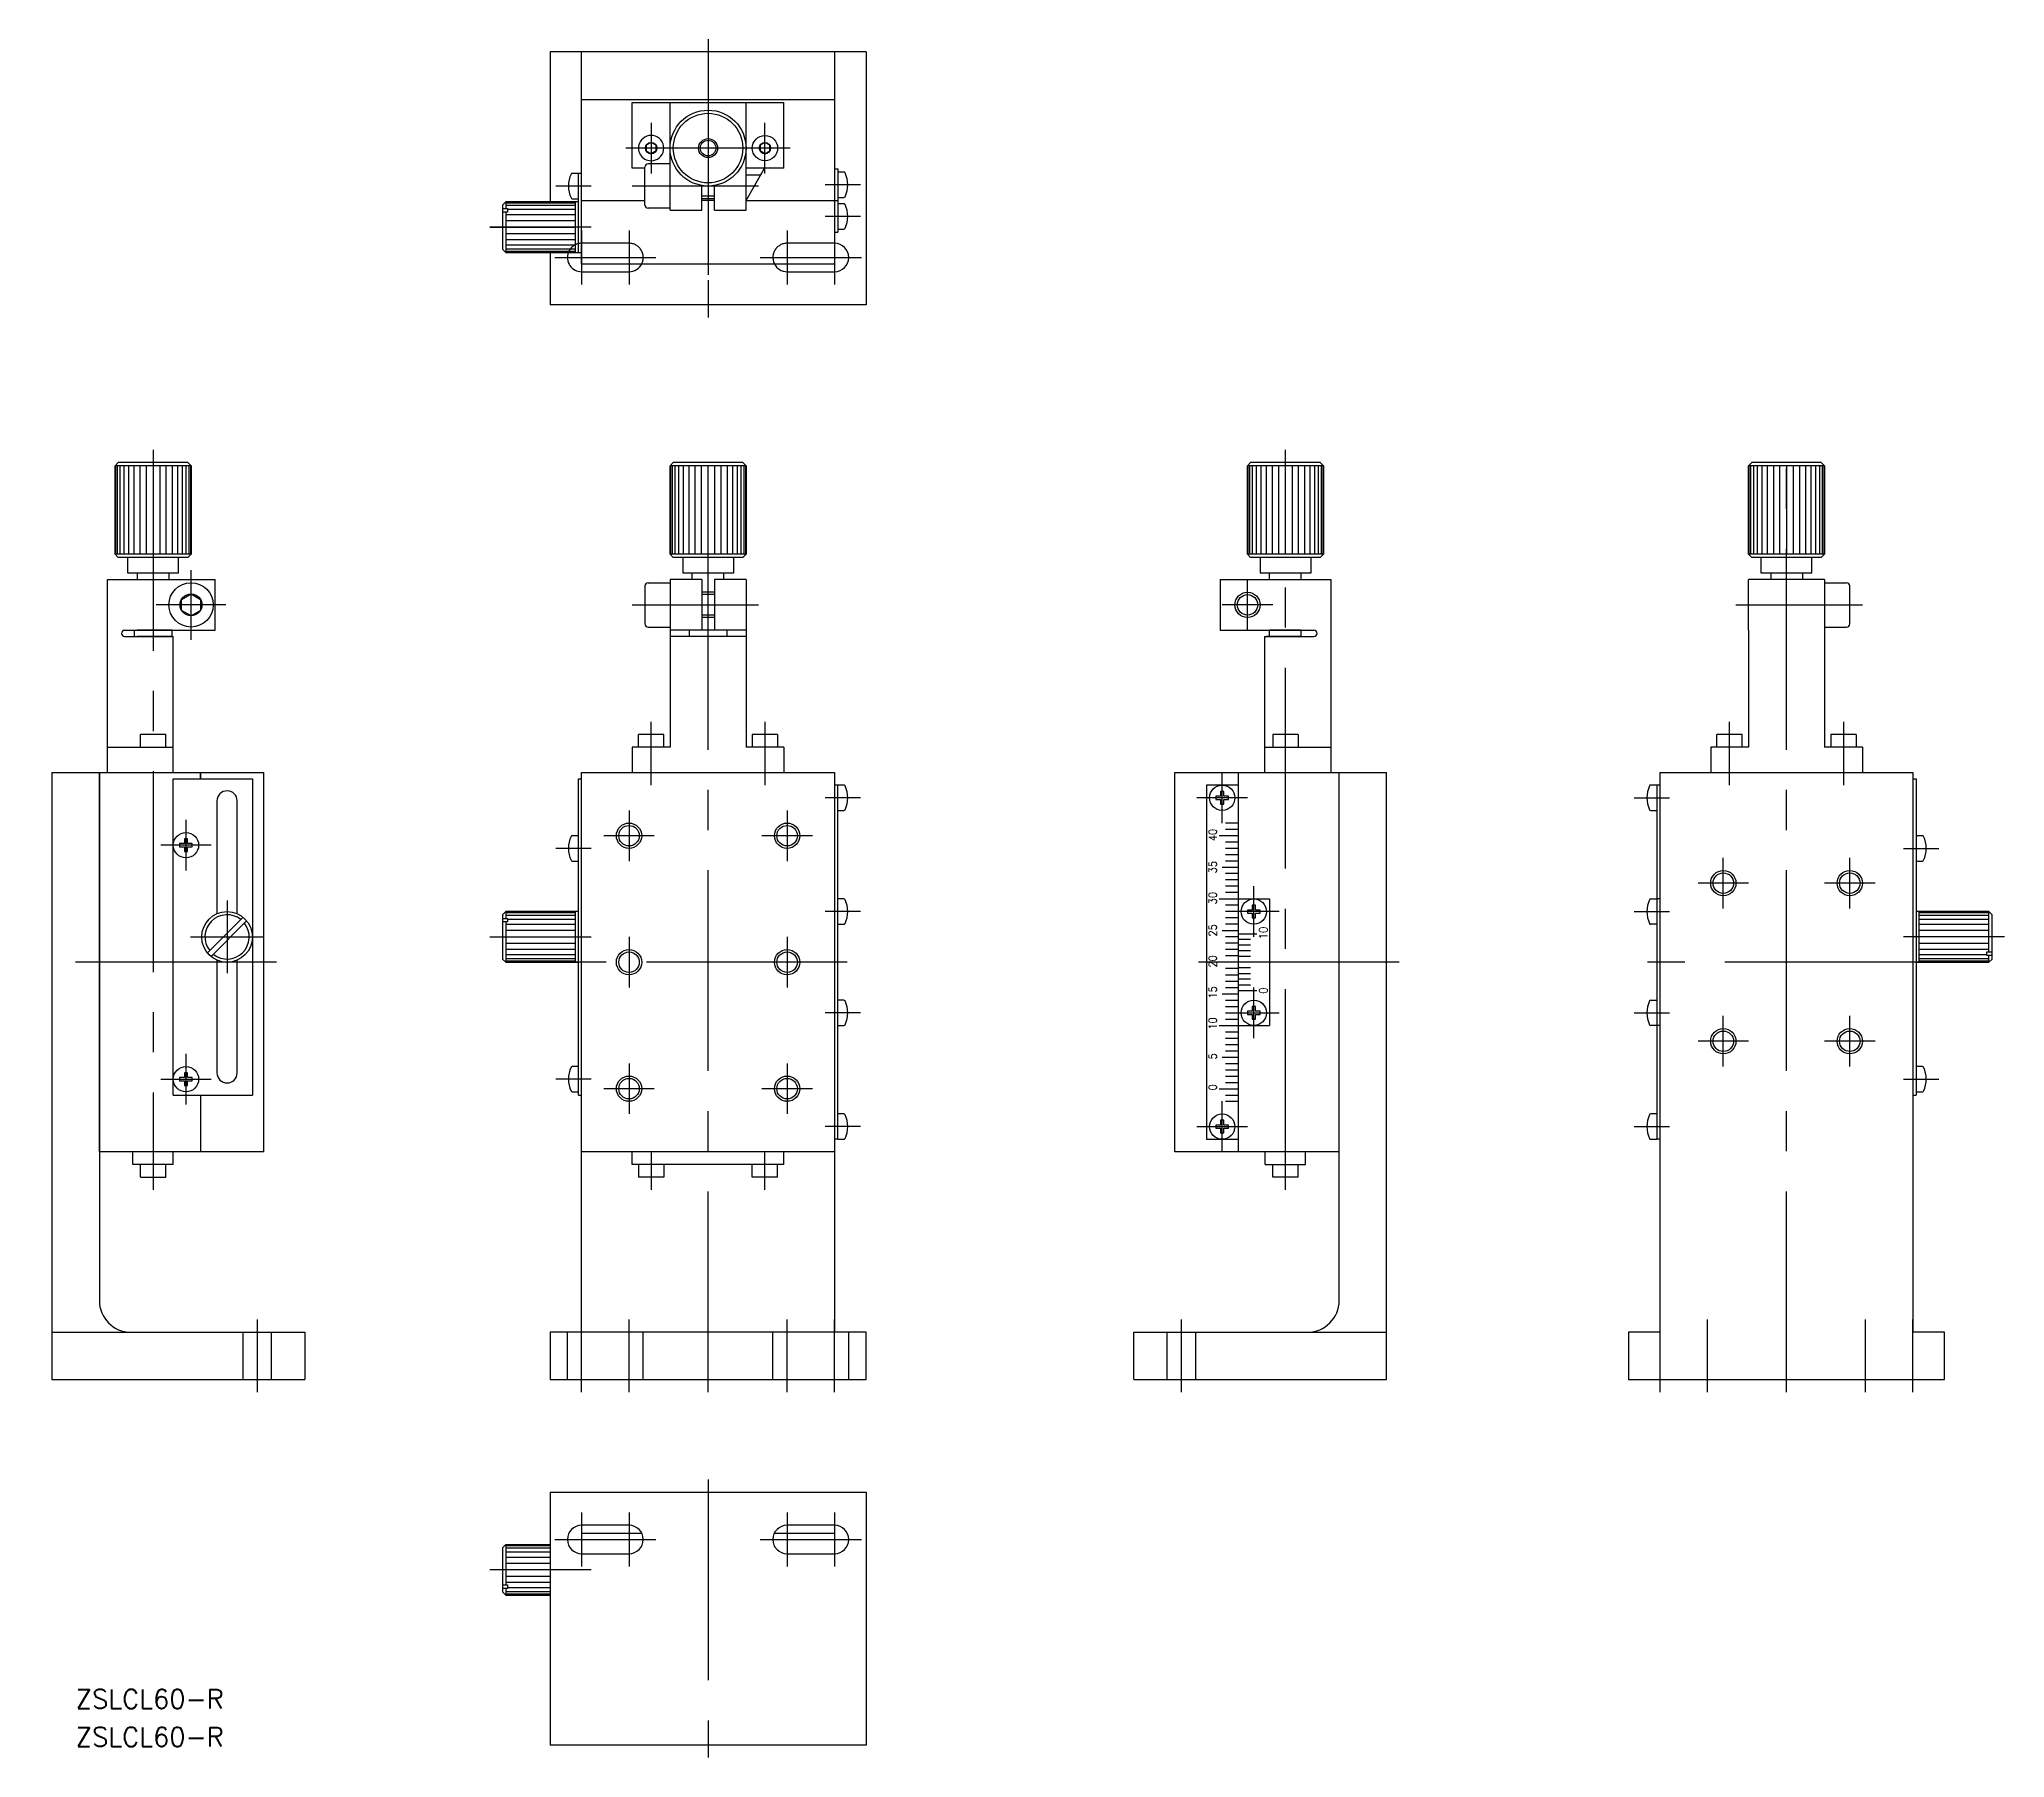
# Model space of a CAD drawing. Extents: x -106 to 205, y -126 to 146.
import ezdxf

# ---------------------------------------------------------------- set-up
doc = ezdxf.new("R2010")
doc.units = 0
doc.linetypes.add('CENTER', pattern=[50.8, 31.75, -6.35, 6.35, -6.35])
doc.linetypes.add('DASHED', pattern=[19.05, 12.7, -6.35])
doc.layers.get('0').update_dxf_attribs({"linetype": 'CONTINUOUS'})
doc.layers.add('CENTER', color=1, linetype='CENTER')
doc.styles.add('CONVERTER_2', font='txt.shx', dxfattribs={"width": 0.9})
doc.styles.get("Standard").update_dxf_attribs({"font": 'txt.shx', "height": 3, "bigfont": 'bigfont.shx'})

msp = doc.modelspace()

# ---------------------------------------------------------------- linework, layer by layer
at = {"color": 7, "linetype": 'CONTINUOUS'}
for p, q in [((-25, 143.93), (-25, 120.23)), ((-20, 143.93), (-25, 143.93)), ((20, 143.93), (-20, 143.93)), ((-20, 110.43), (-20, 143.93)), ((20, 143.93), (20, 110.43)), ((25, 143.93), (20, 143.93)), ((25, 143.93), (25, 103.93)), ((-20, 136.43), (20, 136.43)), ((-12, 135.93), (12, 135.93)), ((-12, 125.53), (-12, 135.93)), ((-6, 126.23), (-6, 135.93)), ((6, 124.73), (6, 135.93)), ((12, 125.53), (12, 135.93)), ((-9, 129.63), (-9.78, 129.18)), ((-9.78, 129.18), (-9.78, 128.28)), ((-9.78, 128.28), (-9, 127.83)), ((-8.22, 129.18), (-9, 129.63)), ((-8.22, 128.28), (-9, 127.83)), ((-8.22, 128.28), (-8.22, 129.18)), ((9, 129.63), (8.22, 129.18)), ((8.22, 129.18), (8.22, 128.28)), ((9, 127.83), (8.22, 128.28)), ((9.78, 129.18), (9, 129.63)), ((9, 127.83), (9.78, 128.28)), ((9.78, 128.28), (9.78, 129.18)), ((-20.5, 124.73), (-21.49, 124.73)), ((-20.5, 112.23), (-20.5, 124.73)), ((-20, 124.73), (-20.5, 124.73)), ((-10, 125.53), (-12, 125.53)), ((-10, 124.73), (-10, 125.73)), ((-10, 119.73), (-10, 124.73)), ((-6, 126.23), (-9.5, 126.23)), ((-6, 124.73), (-6, 126.23)), ((-6, 119.23), (-6, 124.73)), ((6, 120.43), (8.94, 125.53)), ((8.94, 125.53), (6, 125.53)), ((6, 124.43), (6, 124.73)), ((6, 120.43), (6, 124.43)), ((8.31, 124.43), (6, 124.43)), ((8.31, 124.43), (8.48, 124.73)), ((12, 125.53), (8.94, 125.53)), ((20, 125.43), (20, 125.13)), ((20, 125.43), (20.5, 125.43)), ((20.5, 125.43), (20.5, 115.43)), ((21.49, 124.93), (20.5, 124.93)), ((-1, 118.93), (-1, 122.81)), ((1, 118.93), (1, 122.81)), ((-32.5, 119.73), (-32, 120.23)), ((-32.5, 119.73), (-32, 120.23)), ((-32.5, 119.73), (-32.5, 112.73)), ((-32.5, 119.73), (-32.5, 112.73)), ((-32.5, 119.16), (-31.7, 119.16)), ((-32.5, 119.16), (-31.7, 119.16)), ((-31.7, 118.59), (-32.5, 118.59)), ((-31.7, 118.59), (-32.5, 118.59)), ((-25, 120.23), (-32, 120.23)), ((-20.5, 120.23), (-32, 120.23)), ((-32, 120.23), (-32, 119.16)), ((-32, 120.23), (-32, 119.16)), ((-32, 120.09), (-25, 120.09)), ((-32, 120.09), (-21, 120.09)), ((-32, 119.69), (-25, 119.69)), ((-32, 119.69), (-21, 119.69)), ((-32, 118.59), (-32, 112.23)), ((-32, 118.59), (-32, 112.23)), ((-32, 118.23), (-25, 118.23)), ((-32, 118.23), (-21, 118.23)), ((-31.7, 119.16), (-31.7, 118.59)), ((-31.7, 119.16), (-31.7, 118.59)), ((-31.7, 119.06), (-25, 119.06)), ((-31.7, 119.06), (-21, 119.06)), ((-21.49, 120.73), (-20.5, 120.73)), ((-21, 120.23), (-21, 112.23)), ((-20, 120.43), (-10, 120.43)), ((-6, 119.23), (-9.5, 119.23)), ((-6, 118.93), (-6, 119.23)), ((-6, 118.93), (-1, 118.93)), ((1, 120.73), (-1, 120.73)), ((1, 120.43), (-1, 120.43)), ((1, 118.93), (6, 118.93)), ((6, 118.93), (6, 120.43)), ((6, 120.43), (20.5, 120.43)), ((20.5, 120.93), (21.49, 120.93)), ((21.49, 119.93), (20.5, 119.93)), ((-32, 117.27), (-25, 117.27)), ((-32, 117.27), (-21, 117.27)), ((-32, 116.23), (-21, 116.23)), ((-25, 115.19), (-32, 115.19)), ((-21, 115.19), (-32, 115.19)), ((20, 115.43), (20.5, 115.43)), ((20.5, 115.93), (21.49, 115.93)), ((-32, 112.23), (-32.5, 112.73)), ((-32, 112.23), (-32.5, 112.73)), ((-25, 114.23), (-32, 114.23)), ((-21, 114.23), (-32, 114.23)), ((-25, 113.4), (-32, 113.4)), ((-21, 113.4), (-32, 113.4)), ((-25, 112.77), (-32, 112.77)), ((-21, 112.77), (-32, 112.77)), ((-25, 112.37), (-32, 112.37)), ((-21, 112.37), (-32, 112.37)), ((-25, 112.23), (-32, 112.23)), ((-32, 112.23), (-22.1, 112.23)), ((-25, 112.23), (-25, 103.93)), ((-22.1, 112.23), (-20, 112.23)), ((-21, 112.23), (-21, 112.48)), ((-20, 110.43), (-10.48, 110.43)), ((-20, 109.18), (-12.5, 109.18)), ((-10.48, 110.43), (0, 110.43)), ((0, 110.43), (10.48, 110.43)), ((10.48, 110.43), (20, 110.43)), ((12.5, 109.18), (20, 109.18)), ((25, 103.93), (-25, 103.93)), ((-93.28, 79), (-93.78, 78.5)), ((-81.78, 78.5), (-93.78, 78.5)), ((-93.78, 64.5), (-93.78, 78.5)), ((-93.69, 64.5), (-93.69, 78.5)), ((-93.41, 64.5), (-93.41, 78.5)), ((-82.28, 79), (-93.28, 79)), ((-92.97, 64.5), (-92.97, 78.5)), ((-92.37, 64.5), (-92.37, 78.5)), ((-91.63, 64.5), (-91.63, 78.5)), ((-90.78, 64.5), (-90.78, 78.5)), ((-89.8, 64.5), (-89.8, 78.5)), ((-88.82, 64.5), (-88.82, 78.5)), ((-87.78, 78.5), (-87.78, 64.5)), ((-86.73, 78.5), (-86.73, 64.5)), ((-85.76, 78.5), (-85.76, 64.5)), ((-84.78, 78.5), (-84.78, 64.5)), ((-83.92, 78.5), (-83.92, 64.5)), ((-83.18, 78.5), (-83.18, 64.5)), ((-82.58, 78.5), (-82.58, 64.5)), ((-82.28, 79), (-81.78, 78.5)), ((-82.14, 78.5), (-82.14, 64.5)), ((-81.87, 78.5), (-81.87, 64.5)), ((-81.78, 78.5), (-81.78, 64.5)), ((-81.78, 64.5), (-81.78, 78.5)), ((-6, 78.5), (-5.5, 79)), ((-6, 78.5), (-6, 68)), ((-6, 68), (-6, 78.5)), ((0, 78.5), (-6, 78.5)), ((-5.91, 64.5), (-5.91, 78.5)), ((-5.64, 64.5), (-5.64, 78.5)), ((-2, 79), (-5.5, 79)), ((-5.2, 64.5), (-5.2, 78.5)), ((-4.6, 64.5), (-4.6, 78.5)), ((-3.86, 64.5), (-3.86, 78.5)), ((-3, 64.5), (-3, 78.5)), ((-2.02, 64.5), (-2.02, 78.5)), ((-1.5, 79), (-2, 79)), ((1.5, 79), (-1.5, 79)), ((-1.04, 64.5), (-1.04, 78.5)), ((0, 64.5), (0, 78.5)), ((1.04, 78.5), (0, 78.5)), ((1.04, 78.5), (1.04, 64.5)), ((2.02, 78.5), (1.04, 78.5)), ((2, 79), (1.5, 79)), ((2.2, 79), (2, 79)), ((2.02, 78.5), (2.02, 64.5)), ((3, 78.5), (2.02, 78.5)), ((5.5, 79), (2.2, 79)), ((3, 78.5), (3, 64.5)), ((3.86, 78.5), (3, 78.5)), ((3.86, 78.5), (3.86, 64.5)), ((4.6, 78.5), (3.86, 78.5)), ((5.2, 78.5), (4.6, 78.5)), ((4.6, 78.5), (4.6, 64.5)), ((5.2, 78.5), (5.2, 64.5)), ((5.64, 78.5), (5.2, 78.5)), ((6, 78.5), (5.5, 79)), ((5.64, 78.5), (5.64, 64.5)), ((5.91, 78.5), (5.64, 78.5)), ((5.91, 78.5), (5.91, 64.5)), ((6, 78.5), (5.91, 78.5)), ((6, 78.5), (6, 68)), ((85.32, 78.5), (85.82, 79)), ((97.32, 78.5), (85.32, 78.5)), ((85.32, 64.5), (85.32, 78.5)), ((85.32, 78.5), (85.32, 64.5)), ((85.41, 64.5), (85.41, 78.5)), ((85.69, 64.5), (85.69, 78.5)), ((96.82, 79), (85.82, 79)), ((86.13, 64.5), (86.13, 78.5)), ((86.73, 64.5), (86.73, 78.5)), ((87.47, 64.5), (87.47, 78.5)), ((88.32, 64.5), (88.32, 78.5)), ((89.3, 64.5), (89.3, 78.5)), ((90.28, 64.5), (90.28, 78.5)), ((91.32, 64.5), (91.32, 78.5)), ((92.37, 78.5), (92.37, 64.5)), ((93.34, 78.5), (93.34, 64.5)), ((94.32, 78.5), (94.32, 64.5)), ((95.18, 78.5), (95.18, 64.5)), ((95.92, 78.5), (95.92, 64.5)), ((96.52, 78.5), (96.52, 64.5)), ((97.32, 78.5), (96.82, 79)), ((96.96, 78.5), (96.96, 64.5)), ((97.23, 78.5), (97.23, 64.5)), ((97.32, 78.5), (97.32, 64.5)), ((165.08, 79), (164.58, 78.5)), ((176.58, 78.5), (164.58, 78.5)), ((164.58, 64.5), (164.58, 78.5)), ((164.68, 64.5), (164.68, 78.5)), ((164.95, 64.5), (164.95, 78.5)), ((176.08, 79), (165.08, 79)), ((165.39, 64.5), (165.39, 78.5)), ((165.99, 64.5), (165.99, 78.5)), ((166.73, 64.5), (166.73, 78.5)), ((167.58, 64.5), (167.58, 78.5)), ((168.56, 64.5), (168.56, 78.5)), ((169.54, 64.5), (169.54, 78.5)), ((170.58, 78.5), (170.58, 64.5)), ((171.63, 78.5), (171.63, 64.5)), ((172.61, 78.5), (172.61, 64.5)), ((173.58, 78.5), (173.58, 64.5)), ((174.44, 78.5), (174.44, 64.5)), ((175.18, 78.5), (175.18, 64.5)), ((175.78, 78.5), (175.78, 64.5)), ((176.08, 79), (176.58, 78.5)), ((176.22, 78.5), (176.22, 64.5)), ((176.49, 78.5), (176.49, 64.5)), ((176.58, 78.5), (176.58, 64.5)), ((176.58, 64.5), (176.58, 78.5)), ((-6, 64.5), (-6, 68)), ((-6, 68), (-6, 64.5)), ((6, 68), (6, 64.5)), ((-81.78, 64.5), (-93.78, 64.5)), ((-93.78, 64.5), (-93.28, 64)), ((-82.28, 64), (-93.28, 64)), ((-91.78, 61.5), (-91.78, 64)), ((-83.78, 61.5), (-83.78, 64)), ((-83.78, 61.5), (-83.78, 64)), ((-82.28, 64), (-81.78, 64.5)), ((0, 64.5), (-6, 64.5)), ((-6, 64.5), (-5.5, 64)), ((5.5, 64), (-5.5, 64)), ((4, 64), (-4, 64)), ((-4, 64), (-4, 61.5)), ((-4, 64), (-4, 61.5)), ((1.04, 64.5), (0, 64.5)), ((2.02, 64.5), (1.04, 64.5)), ((3, 64.5), (2.02, 64.5)), ((3.86, 64.5), (3, 64.5)), ((4.6, 64.5), (3.86, 64.5)), ((4, 64), (4, 61.5)), ((5.2, 64.5), (4.6, 64.5)), ((5.64, 64.5), (5.2, 64.5)), ((5.5, 64), (6, 64.5)), ((5.91, 64.5), (5.64, 64.5)), ((6, 64.5), (5.91, 64.5)), ((97.32, 64.5), (85.32, 64.5)), ((85.32, 64.5), (85.82, 64)), ((96.82, 64), (85.82, 64)), ((87.32, 64), (87.32, 61.5)), ((87.32, 64), (87.32, 61.5)), ((95.32, 64), (95.32, 61.5)), ((96.82, 64), (97.32, 64.5)), ((176.58, 64.5), (164.58, 64.5)), ((164.58, 64.5), (165.08, 64)), ((176.08, 64), (165.08, 64)), ((166.58, 61.5), (166.58, 64)), ((174.58, 61.5), (174.58, 64)), ((174.58, 61.5), (174.58, 64)), ((176.08, 64), (176.58, 64.5)), ((-94.98, 34), (-94.98, 60.5)), ((-94.98, 60.5), (-92.78, 60.5)), ((-92.78, 60.5), (-81.78, 60.5)), ((-83.78, 61.5), (-91.78, 61.5)), ((-90.28, 61.5), (-91.78, 61.5)), ((-90.28, 61.5), (-90.28, 60.5)), ((-85.28, 61.5), (-85.28, 60.5)), ((-81.78, 60.5), (-77.98, 60.5)), ((-77.98, 52.5), (-77.98, 60.5)), ((-10, 59.5), (-10, 53.5)), ((-9.5, 60), (-6, 60)), ((-6, 60.5), (-6, 52.5)), ((-1, 60.5), (-6, 60.5)), ((4, 61.5), (-4, 61.5)), ((-2.5, 61.5), (-4, 61.5)), ((2.5, 61.5), (-2.5, 61.5)), ((-2.5, 60.5), (-2.5, 61.5)), ((-1, 60.5), (-1, 58.5)), ((6, 60.5), (1, 60.5)), ((1, 60.5), (1, 58.5)), ((2.5, 60.5), (2.5, 61.5)), ((4, 61.5), (2.5, 61.5)), ((6, 60.5), (6, 60)), ((6, 60), (6, 53)), ((81.02, 60.5), (81.02, 52.5)), ((81.02, 60.5), (88.82, 60.5)), ((88.82, 61.5), (87.32, 61.5)), ((95.32, 61.5), (88.82, 61.5)), ((88.82, 60.5), (88.82, 61.5)), ((88.82, 60.5), (93.82, 60.5)), ((95.32, 61.5), (93.82, 61.5)), ((93.82, 60.5), (93.82, 61.5)), ((93.82, 60.5), (96.32, 60.5)), ((96.32, 60.5), (98.52, 60.5)), ((98.52, 60.5), (98.52, 34)), ((176.58, 60.5), (164.58, 60.5)), ((164.58, 60), (164.58, 60.5)), ((164.58, 60), (164.58, 60.5)), ((164.58, 53), (164.58, 60)), ((168.08, 61.5), (166.58, 61.5)), ((173.08, 61.5), (168.08, 61.5)), ((168.08, 61.5), (168.08, 60.5)), ((173.08, 61.5), (173.08, 60.5)), ((174.58, 61.5), (173.08, 61.5)), ((176.58, 60.5), (176.58, 34)), ((176.58, 60), (180.08, 60)), ((180.58, 53.5), (180.58, 59.5)), ((-83.28, 57.37), (-81.78, 58.23)), ((-83.28, 55.63), (-83.28, 57.37)), ((-81.78, 58.23), (-80.28, 57.37)), ((-80.28, 57.37), (-80.28, 55.63)), ((1, 58.5), (-1, 58.5)), ((-1, 58.5), (-1, 58.12)), ((-1, 58.12), (-1, 54.88)), ((1, 58.5), (1, 58.12)), ((1, 58.12), (1, 54.88)), ((-81.78, 54.77), (-83.28, 55.63)), ((-80.28, 55.63), (-81.78, 54.77)), ((-9.5, 53), (-6, 53)), ((-1, 54.88), (-1, 54.5)), ((-1, 54.5), (-1, 52.5)), ((1, 54.5), (-1, 54.5)), ((1, 54.88), (1, 54.5)), ((1, 54.5), (1, 52.5)), ((6, 53), (6, 52.5)), ((164.58, 52.5), (164.58, 53)), ((164.58, 52.5), (164.58, 53)), ((176.58, 53), (180.08, 53)), ((-92.28, 52.5), (-81.78, 52.5)), ((-92.28, 51.5), (-84.58, 51.5)), ((-90.76, 52.5), (-90.76, 51.5)), ((-88.78, 52.5), (-90.28, 52.5)), ((-85.28, 51.5), (-90.28, 51.5)), ((-86.78, 52.5), (-88.78, 52.5)), ((-85.28, 52.5), (-86.78, 52.5)), ((-84.78, 52.5), (-85.28, 52.5)), ((-84.78, 51.5), (-85.28, 51.5)), ((-84.78, 51.5), (-84.78, 52.5)), ((-84.58, 30), (-84.58, 51.5)), ((-81.78, 52.5), (-77.98, 52.5)), ((-6, 52.5), (-6, 34)), ((-1, 52.5), (-6, 52.5)), ((-2.5, 51.5), (-6, 51.5)), ((-2.98, 52.5), (-2.98, 51.5)), ((2.5, 51.5), (-2.5, 51.5)), ((3, 52.5), (-1, 52.5)), ((3, 51.5), (2.5, 51.5)), ((6, 52.5), (3, 52.5)), ((3, 51.5), (3, 52.5)), ((6, 51.5), (3, 51.5)), ((6, 52.5), (6, 34)), ((81.02, 52.5), (88.82, 52.5)), ((88.02, 51.5), (88.02, 34)), ((88.02, 51.5), (93.82, 51.5)), ((88.12, 51.5), (88.22, 51.5)), ((88.22, 51.5), (88.82, 51.5)), ((88.82, 51.5), (88.32, 51.5)), ((90.32, 52.5), (88.82, 52.5)), ((88.82, 52.5), (93.82, 52.5)), ((88.82, 51.5), (88.82, 52.5)), ((93.82, 51.5), (88.82, 51.5)), ((92.32, 52.5), (90.32, 52.5)), ((93.82, 52.5), (92.32, 52.5)), ((93.82, 52.5), (95.82, 52.5)), ((93.82, 51.5), (93.82, 52.5)), ((93.82, 51.5), (94.42, 51.5)), ((94.42, 51.5), (95.82, 51.5)), ((164.58, 52.5), (164.58, 34)), ((-85.78, 36), (-89.78, 36)), ((-89.78, 34), (-89.78, 36)), ((-85.78, 34), (-85.78, 36)), ((-7, 36), (-11, 36)), ((-11, 34), (-11, 36)), ((-7, 34), (-7, 36)), ((11, 36), (7, 36)), ((7, 36), (7, 34)), ((11, 36), (11, 34)), ((93.32, 36), (89.32, 36)), ((89.32, 36), (89.32, 34)), ((93.32, 36), (93.32, 34)), ((163.58, 36), (159.58, 36)), ((159.58, 34), (159.58, 36)), ((163.58, 34), (163.58, 36)), ((181.58, 36), (177.58, 36)), ((177.58, 36), (177.58, 34)), ((181.58, 36), (181.58, 34)), ((-94.98, 34), (-84.58, 34)), ((-94.98, 30), (-94.98, 34)), ((-7, 34), (-12, 34)), ((-11, 34), (-12, 34)), ((-12, 34), (-12, 30)), ((-6, 34), (-7, 34)), ((12, 34), (6, 34)), ((12, 34), (12, 30)), ((88.02, 34), (98.52, 34)), ((88.02, 34), (88.02, 30)), ((98.52, 34), (98.52, 30)), ((163.58, 34), (158.58, 34)), ((159.58, 34), (158.58, 34)), ((158.58, 34), (158.58, 30)), ((164.58, 34), (163.58, 34)), ((182.58, 34), (176.58, 34)), ((182.58, 34), (182.58, 30)), ((-103.78, 30), (-103.78, -66)), ((-103.78, 30), (-96.28, 30)), ((-96.28, 30), (-96.28, -53.5)), ((-96.28, 30), (-70.28, 30)), ((-96.28, -30), (-96.28, 30)), ((-84.58, -21), (-84.58, 29)), ((-84.58, 29), (-80.28, 29)), ((-80.28, 30), (-80.28, 29)), ((-80.28, 29), (-80.28, 30)), ((-80.28, 29), (-72.08, 29)), ((-73.58, 30), (-70.28, 30)), ((-72.08, 29), (-72.08, -21)), ((-70.28, -30), (-70.28, 30)), ((-20.5, 0), (-20.5, 29)), ((-20.5, 29), (-20, 29)), ((-20, 30), (20, 30)), ((-20, 30), (20, 30)), ((-20, -58.5), (-20, 30)), ((-20, -30), (-20, 30)), ((20, 30), (20, -58.5)), ((20, 30), (20, -30)), ((20.5, 28), (20, 28)), ((20.5, -28), (20.5, 28)), ((21.49, 28), (20.5, 28)), ((73.82, 30), (99.82, 30)), ((73.82, -30), (73.82, 30)), ((78.82, 28), (78.82, -28)), ((83.82, 28), (78.82, 28)), ((83.82, 30), (83.82, -30)), ((99.82, -53.5), (99.82, 30)), ((99.82, -30), (99.82, 30)), ((99.82, 30), (107.32, 30)), ((107.32, -66), (107.32, 30)), ((150.08, 28), (149.09, 28)), ((150.08, 28), (150.08, -28)), ((150.58, 28), (150.08, 28)), ((150.58, 30), (190.58, 30)), ((150.58, 30), (190.58, 30)), ((150.58, -58.5), (150.58, 30)), ((150.58, -30), (150.58, 30)), ((190.58, 30), (190.58, -58.5)), ((190.58, 30), (190.58, -30)), ((190.58, 29), (191.08, 29)), ((191.08, 29), (191.08, -21)), ((-77.68, 25.5), (-77.68, 7.67)), ((-74.48, 7.67), (-74.48, 25.5)), ((80.32, 26.25), (80.32, 25.75)), ((81.07, 26.25), (80.32, 26.25)), ((80.32, 25.75), (81.07, 25.75)), ((81.07, 27), (81.07, 26.25)), ((81.57, 27), (81.07, 27)), ((81.07, 25.75), (81.07, 25)), ((81.07, 25), (81.57, 25)), ((81.57, 26.25), (81.57, 27)), ((82.32, 26.25), (81.57, 26.25)), ((81.57, 25.75), (82.32, 25.75)), ((81.57, 25), (81.57, 25.75)), ((82.32, 25.75), (82.32, 26.25)), ((20.5, 24), (21.49, 24)), ((83.82, 22), (81.82, 22)), ((149.09, 24), (150.08, 24)), ((-82.83, 18.75), (-83.58, 18.75)), ((-83.58, 18.75), (-83.58, 18.25)), ((-82.33, 19.5), (-82.83, 19.5)), ((-82.83, 19.5), (-82.83, 18.75)), ((-82.33, 18.75), (-82.33, 19.5)), ((-81.58, 18.75), (-82.33, 18.75)), ((-81.58, 18.25), (-81.58, 18.75)), ((-20.5, 20), (-21.49, 20)), ((83.82, 20), (80.82, 20)), ((83.82, 21), (81.82, 21)), ((83.82, 19), (81.82, 19)), ((192.07, 20), (191.08, 20)), ((-83.58, 18.25), (-82.83, 18.25)), ((-82.83, 18.25), (-82.83, 17.5)), ((-82.83, 17.5), (-82.33, 17.5)), ((-82.33, 17.5), (-82.33, 18.25)), ((-82.33, 18.25), (-81.58, 18.25)), ((-21.49, 16), (-20.5, 16)), ((83.82, 18), (81.82, 18)), ((83.82, 17), (81.82, 17)), ((83.82, 16), (81.82, 16)), ((191.08, 16), (192.07, 16)), ((83.82, 15), (81.32, 15)), ((83.82, 14), (81.82, 14)), ((83.82, 13), (81.82, 13)), ((21.49, 10), (20.5, 10)), ((80.82, 10), (88.82, 10)), ((83.82, 12), (81.82, 12)), ((83.82, 11), (81.82, 11)), ((88.82, 10), (88.82, -10)), ((149.09, 10), (150.08, 10)), ((150.58, 10), (150.08, 10)), ((-73.54, 7.1), (-79.17, 1.47)), ((-72.98, 6.53), (-78.61, 0.9)), ((-32.5, 7.5), (-32, 8)), ((-32.5, 7.5), (-32.5, 0.5)), ((-32.5, 6.93), (-31.7, 6.93)), ((-31.7, 6.36), (-32.5, 6.36)), ((-20.5, 8), (-32, 8)), ((-32, 8), (-32, 6.93)), ((-32, 7.86), (-21, 7.86)), ((-32, 7.46), (-21, 7.46)), ((-32, 6.36), (-32, 0)), ((-31.7, 6.93), (-31.7, 6.36)), ((-31.7, 6.83), (-21, 6.83)), ((-21, 8), (-21, 0)), ((83.82, 9), (81.82, 9)), ((83.82, 8), (81.82, 8)), ((83.82, 7), (81.82, 7)), ((85.32, 8.25), (85.32, 7.75)), ((86.07, 8.25), (85.32, 8.25)), ((85.32, 7.75), (86.07, 7.75)), ((86.07, 9), (86.07, 8.25)), ((86.57, 9), (86.07, 9)), ((86.07, 7.75), (86.07, 7)), ((86.07, 7), (86.57, 7)), ((86.57, 8.25), (86.57, 9)), ((87.32, 8.25), (86.57, 8.25)), ((86.57, 7.75), (87.32, 7.75)), ((86.57, 7), (86.57, 7.75)), ((87.32, 7.75), (87.32, 8.25)), ((202.58, 8), (191.08, 8)), ((191.58, 0), (191.58, 8)), ((191.58, 8), (191.58, 7.75)), ((191.58, 7.86), (202.58, 7.86)), ((191.58, 7.46), (202.58, 7.46)), ((191.58, 6.83), (202.58, 6.83)), ((202.58, 1.64), (202.58, 8)), ((202.58, 8), (203.08, 7.5)), ((203.08, 0.5), (203.08, 7.5)), ((-32, 6), (-21, 6)), ((-32, 5.04), (-21, 5.04)), ((-32, 4), (-21, 4)), ((20.5, 6), (21.49, 6)), ((81.32, 5), (83.82, 5)), ((83.82, 6), (81.82, 6)), ((83.82, 4), (81.82, 4)), ((83.82, 4.5), (86.82, 4.5)), ((85.82, 3.6), (83.82, 3.6)), ((150.08, 6), (149.09, 6)), ((191.58, 6), (202.58, 6)), ((191.58, 5.04), (202.58, 5.04)), ((202.58, 4), (191.58, 4)), ((-77.68, 0.33), (-77.68, -17.5)), ((-74.48, -17.5), (-74.48, 0.33)), ((-32, 0), (-32.5, 0.5)), ((-21, 2.96), (-32, 2.96)), ((-21, 2), (-32, 2)), ((-21, 1.17), (-32, 1.17)), ((-21, 0.54), (-32, 0.54)), ((-21, 0.14), (-32, 0.14)), ((-32, 0), (-21, 0)), ((-21, 0), (-21, 0.25)), ((-21, 0), (-20.5, 0)), ((-20.5, -21), (-20.5, 0)), ((86.32, 0), (80.82, 0)), ((83.82, 3), (81.82, 3)), ((83.82, 2), (81.82, 2)), ((83.82, 1), (81.82, 1)), ((85.82, 2.7), (83.82, 2.7)), ((85.82, 1.8), (83.82, 1.8)), ((85.82, 0.9), (83.82, 0.9)), ((191.08, 0), (202.58, 0)), ((202.58, 2.96), (191.58, 2.96)), ((202.58, 2), (191.58, 2)), ((202.28, 1.17), (191.58, 1.17)), ((202.58, 0.54), (191.58, 0.54)), ((202.58, 0.14), (191.58, 0.14)), ((202.28, 1.07), (202.28, 1.64)), ((202.28, 1.64), (203.08, 1.64)), ((203.08, 1.07), (202.28, 1.07)), ((202.58, 0), (202.58, 1.07)), ((203.08, 0.5), (202.58, 0)), ((83.82, -1), (81.82, -1)), ((81.82, -2), (83.82, -2)), ((81.82, -3), (83.82, -3)), ((85.82, -0.9), (83.82, -0.9)), ((83.82, -1.8), (85.82, -1.8)), ((85.82, -2.7), (83.82, -2.7)), ((21.49, -6), (20.5, -6)), ((81.32, -5), (83.82, -5)), ((81.82, -4), (83.82, -4)), ((81.82, -6), (83.82, -6)), ((83.82, -3.6), (85.82, -3.6)), ((83.82, -4.5), (86.82, -4.5)), ((149.09, -6), (150.08, -6)), ((81.82, -7), (83.82, -7)), ((81.82, -8), (83.82, -8)), ((81.82, -9), (83.82, -9)), ((85.32, -7.75), (85.32, -8.25)), ((86.07, -7.75), (85.32, -7.75)), ((85.32, -8.25), (86.07, -8.25)), ((86.07, -7), (86.07, -7.75)), ((86.57, -7), (86.07, -7)), ((86.07, -8.25), (86.07, -9)), ((86.07, -9), (86.57, -9)), ((86.57, -7.75), (86.57, -7)), ((87.32, -7.75), (86.57, -7.75)), ((86.57, -8.25), (87.32, -8.25)), ((86.57, -9), (86.57, -8.25)), ((87.32, -8.25), (87.32, -7.75)), ((20.5, -10), (21.49, -10)), ((80.82, -10), (88.82, -10)), ((81.82, -11), (83.82, -11)), ((81.82, -12), (83.82, -12)), ((150.08, -10), (149.09, -10)), ((150.58, -10), (150.08, -10)), ((81.32, -15), (83.82, -15)), ((81.82, -13), (83.82, -13)), ((81.82, -14), (83.82, -14)), ((-83.58, -18.25), (-83.58, -18.75)), ((-82.83, -18.25), (-83.58, -18.25)), ((-82.83, -17.5), (-82.83, -18.25)), ((-82.33, -17.5), (-82.83, -17.5)), ((-82.33, -18.25), (-82.33, -17.5)), ((-81.58, -18.25), (-82.33, -18.25)), ((-81.58, -18.75), (-81.58, -18.25)), ((-20.5, -16.5), (-21.49, -16.5)), ((81.82, -16), (83.82, -16)), ((81.82, -17), (83.82, -17)), ((81.82, -18), (83.82, -18)), ((192.07, -16.5), (191.08, -16.5)), ((-84.58, -21), (-80.28, -21)), ((-83.58, -18.75), (-82.83, -18.75)), ((-82.83, -18.75), (-82.83, -19.5)), ((-82.83, -19.5), (-82.33, -19.5)), ((-82.33, -18.75), (-81.58, -18.75)), ((-82.33, -19.5), (-82.33, -18.75)), ((-80.28, -21), (-72.08, -21)), ((-80.28, -21), (-80.28, -30)), ((-21.49, -20.5), (-20.5, -20.5)), ((-20.5, -21), (-20, -21)), ((80.82, -20), (83.82, -20)), ((81.82, -19), (83.82, -19)), ((81.82, -21), (83.82, -21)), ((190.58, -21), (191.08, -21)), ((191.08, -20.5), (192.07, -20.5)), ((21.49, -24), (20.5, -24)), ((81.82, -22), (83.82, -22)), ((150.08, -24), (149.09, -24)), ((81.07, -25.75), (80.32, -25.75)), ((80.32, -25.75), (80.32, -26.25)), ((80.32, -26.25), (81.07, -26.25)), ((81.07, -25), (81.07, -25.75)), ((81.57, -25), (81.07, -25)), ((81.07, -26.25), (81.07, -27)), ((81.07, -27), (81.57, -27)), ((81.57, -25.75), (81.57, -25)), ((82.32, -25.75), (81.57, -25.75)), ((81.57, -27), (81.57, -26.25)), ((81.57, -26.25), (82.32, -26.25)), ((82.32, -26.25), (82.32, -25.75)), ((-80.28, -30), (-96.28, -30)), ((-90.98, -32), (-90.98, -30)), ((-84.58, -32), (-84.58, -30)), ((-70.28, -30), (-80.28, -30)), ((20, -30), (-20, -30)), ((-12, -32), (-12, -30)), ((12, -32), (12, -30)), ((20.5, -28), (20, -28)), ((20.5, -28), (21.49, -28)), ((99.82, -30), (73.82, -30)), ((78.82, -28), (83.82, -28)), ((88.12, -32), (88.12, -30)), ((94.52, -32), (94.52, -30)), ((149.09, -28), (150.08, -28)), ((150.58, -28), (150.08, -28)), ((-84.58, -32), (-90.98, -32)), ((-89.78, -34), (-89.78, -32)), ((-89.78, -34), (-85.78, -34)), ((-85.78, -34), (-85.78, -32)), ((12, -32), (-12, -32)), ((-11, -32), (-12, -32)), ((-11, -32), (-11, -34)), ((-7, -34), (-11, -34)), ((-7, -32), (-7, -34)), ((7, -34), (7, -32)), ((11, -34), (7, -34)), ((11, -34), (11, -32)), ((88.12, -32), (94.52, -32)), ((89.32, -34), (89.32, -32)), ((93.32, -34), (89.32, -34)), ((93.32, -34), (93.32, -32)), ((-103.78, -58.5), (-63.78, -58.5)), ((-63.78, -58.5), (-63.78, -66)), ((25, -58.5), (-25, -58.5)), ((-25, -58.5), (-25, -66)), ((25, -66), (25, -58.5)), ((67.32, -58.5), (107.32, -58.5)), ((67.32, -66), (67.32, -58.5)), ((145.58, -58.5), (145.58, -66)), ((150.58, -58.5), (145.58, -58.5)), ((195.58, -58.5), (190.58, -58.5)), ((195.58, -66), (195.58, -58.5)), ((-103.78, -66), (-63.78, -66)), ((-25, -66), (25, -66)), ((67.32, -66), (107.32, -66)), ((145.58, -66), (195.58, -66)), ((-25, -83.78), (25, -83.78)), ((-25, -83.78), (-25, -92.08)), ((25, -83.78), (25, -123.78)), ((-12.5, -89.03), (-20, -89.03)), ((20, -89.03), (12.5, -89.03)), ((-32.5, -92.58), (-32, -92.08)), ((-32.5, -92.58), (-32.5, -99.58)), ((-32, -92.08), (-25, -92.08)), ((-32, -92.08), (-32, -98.45)), ((-32, -92.22), (-25, -92.22)), ((-32, -92.62), (-25, -92.62)), ((-32, -93.26), (-25, -93.26)), ((-25, -92.08), (-25, -92.22)), ((-25, -92.22), (-25, -92.62)), ((-25, -92.62), (-25, -93.26)), ((-25, -93.26), (-25, -94.08)), ((-20, -90.28), (-10.48, -90.28)), ((-20, -90.28), (-20, -93.53)), ((10.48, -90.28), (20, -90.28)), ((20, -90.28), (20, -93.53)), ((-32, -94.08), (-25, -94.08)), ((-32, -95.05), (-25, -95.05)), ((-25, -94.08), (-25, -95.05)), ((-25, -95.05), (-25, -97.12)), ((-20, -93.53), (-12.5, -93.53)), ((12.5, -93.53), (20, -93.53)), ((-32.5, -98.45), (-31.7, -98.45)), ((-31.7, -99.01), (-32.5, -99.01)), ((-25, -97.12), (-32, -97.12)), ((-25, -98.08), (-32, -98.08)), ((-32, -99.01), (-32, -100.08)), ((-31.7, -98.45), (-31.7, -99.01)), ((-25, -98.91), (-31.7, -98.91)), ((-25, -97.12), (-25, -98.08)), ((-25, -98.08), (-25, -98.91)), ((-25, -98.91), (-25, -99.55)), ((-32, -100.08), (-32.5, -99.58)), ((-25, -99.55), (-32, -99.55)), ((-25, -99.95), (-32, -99.95)), ((-32, -100.08), (-25, -100.08)), ((-25, -99.55), (-25, -99.95)), ((-25, -99.95), (-25, -100.08)), ((-25, -100.08), (-25, -123.78)), ((25, -123.78), (-25, -123.78))]:
    msp.add_line(p, q, dxfattribs=at)
at = {"color": 3, "linetype": 'CONTINUOUS'}
for p, q in [((1, 121.11), (-1, 121.11)), ((1, 58.12), (-1, 58.12)), ((1, 54.88), (-1, 54.88))]:
    msp.add_line(p, q, dxfattribs=at)
at = {"color": 3, "linetype": 'DASHED'}
for p, q in [((-12.5, 113.68), (-20, 113.68)), ((20, 113.68), (12.5, 113.68)), ((-73.53, -66), (-73.53, -58.5)), ((-69.03, -66), (-69.03, -58.5)), ((-22.25, -66), (-22.25, -58.5)), ((-10.25, -66), (-10.25, -58.5)), ((10.25, -66), (10.25, -58.5)), ((22.25, -66), (22.25, -58.5)), ((72.57, -58.5), (72.57, -66)), ((77.07, -58.5), (77.07, -66))]:
    msp.add_line(p, q, dxfattribs=at)
at = {"color": 7, "linetype": 'CONTINUOUS'}
for centre, radius in [((0, 128.73), 6), ((0, 128.73), 5.5), ((9, 128.73), 2), ((-9, 128.73), 0.9), ((0, 128.73), 1.23), ((9, 128.73), 0.9), ((-81.78, 56.5), 3.5), ((-81.78, 56.5), 1.73), ((85.32, 56.5), 1.62), ((81.32, 26), 2), ((-82.58, 18.5), 2), ((-12.5, 20), 1.62), ((12.5, 20), 1.62), ((160.58, 12.5), 1.62), ((180.58, 12.5), 1.62), ((86.32, 8), 2), ((-76.08, 4), 4), ((-12.5, 0), 1.62), ((12.5, 0), 1.62), ((86.32, -8), 2), ((160.58, -12.5), 1.62), ((180.58, -12.5), 1.62), ((-82.58, -18.5), 2), ((-12.5, -20), 1.62), ((12.5, -20), 1.62), ((81.32, -26), 2)]:
    msp.add_circle(centre, radius, dxfattribs=at)
at = {"color": 3, "linetype": 'CONTINUOUS'}
for centre, radius in [((0, 128.73), 1.5), ((85.32, 56.5), 2), ((-12.5, 20), 2), ((12.5, 20), 2), ((160.58, 12.5), 2), ((180.58, 12.5), 2), ((-12.5, 0), 2), ((12.5, 0), 2), ((160.58, -12.5), 2), ((180.58, -12.5), 2), ((-12.5, -20), 2), ((12.5, -20), 2)]:
    msp.add_circle(centre, radius, dxfattribs=at)
at = {"color": 7, "linetype": 'CONTINUOUS'}
for centre, radius, start, end in [((-9, 128.73), 2, 270, 150), ((-9, 128.73), 2, 150, 270), ((-17.75, 122.73), 4.35, 154.3284, 205.6716), ((-21.49, 124.53), 0.2, 90, 154.3284), ((-9.5, 125.73), 0.5, 90, 180), ((21.49, 124.73), 0.2, 25.6716, 90), ((17.75, 122.93), 4.35, 334.3284, 25.6716), ((-21.49, 120.93), 0.2, 205.6716, 270), ((-9.5, 119.73), 0.5, 180, 270), ((21.49, 121.13), 0.2, 270, 334.3284), ((21.49, 119.73), 0.2, 25.6716, 90), ((17.75, 117.93), 4.35, 334.3284, 25.6716), ((21.49, 116.13), 0.2, 270, 334.3284), ((-20, 111.43), 2.25, 159.1725, 270), ((20, 111.43), 2.25, 270, 90), ((-12.5, 111.43), 2.25, 270, 333.6122), ((12.5, 111.43), 2.25, 206.3878, 270), ((-9.5, 59.5), 0.5, 90, 180), ((180.08, 59.5), 0.5, 0, 90), ((-9.5, 53.5), 0.5, 180, 270), ((180.08, 53.5), 0.5, 270, 0), ((-92.28, 52), 0.5, 90, 180), ((-92.28, 52), 0.5, 180, 270), ((95.82, 52), 0.5, 0, 90), ((95.82, 52), 0.5, 270, 0), ((21.49, 27.8), 0.2, 25.6716, 90), ((149.09, 27.8), 0.2, 90, 154.3284), ((-76.08, 25.5), 1.6, 0, 180), ((17.75, 26), 4.35, 334.3284, 25.6716), ((152.84, 26), 4.35, 154.3284, 205.6716), ((21.49, 24.2), 0.2, 270, 334.3284), ((149.09, 24.2), 0.2, 205.6716, 270), ((-17.75, 18), 4.35, 154.3284, 205.6716), ((-21.49, 19.8), 0.2, 90, 154.3284), ((192.07, 19.8), 0.2, 25.6716, 90), ((188.33, 18), 4.35, 334.3284, 25.6716), ((-21.49, 16.2), 0.2, 205.6716, 270), ((192.07, 16.2), 0.2, 270, 334.3284), ((21.49, 9.8), 0.2, 25.6716, 90), ((17.75, 8), 4.35, 334.3284, 25.6716), ((152.84, 8), 4.35, 154.3284, 205.6716), ((149.09, 9.8), 0.2, 90, 154.3284), ((-76.08, 4), 3.5, 51.5624, 218.4376), ((-76.08, 4), 3.5, 231.5624, 38.4376), ((21.49, 6.2), 0.2, 270, 334.3284), ((149.09, 6.2), 0.2, 205.6716, 270), ((21.49, -6.2), 0.2, 25.6716, 90), ((17.75, -8), 4.35, 334.3284, 25.6716), ((152.84, -8), 4.35, 154.3284, 205.6716), ((149.09, -6.2), 0.2, 90, 154.3284), ((21.49, -9.8), 0.2, 270, 334.3284), ((149.09, -9.8), 0.2, 205.6716, 270), ((-76.08, -17.5), 1.6, 180, 0), ((-17.75, -18.5), 4.35, 154.3284, 205.6716), ((-21.49, -16.7), 0.2, 90, 154.3284), ((192.07, -16.7), 0.2, 25.6716, 90), ((188.33, -18.5), 4.35, 334.3284, 25.6716), ((-21.49, -20.3), 0.2, 205.6716, 270), ((192.07, -20.3), 0.2, 270, 334.3284), ((21.49, -24.2), 0.2, 25.6716, 90), ((17.75, -26), 4.35, 334.3284, 25.6716), ((152.84, -26), 4.35, 154.3284, 205.6716), ((149.09, -24.2), 0.2, 90, 154.3284), ((21.49, -27.8), 0.2, 270, 334.3284), ((149.09, -27.8), 0.2, 205.6716, 270), ((-91.28, -53.5), 5, 180, 270), ((94.82, -53.5), 5, 270, 0), ((-20, -91.28), 2.25, 90, 270), ((-12.5, -91.28), 2.25, 270, 90), ((12.5, -91.28), 2.25, 90, 270), ((20, -91.28), 2.25, 270, 90)]:
    msp.add_arc(centre, radius, start, end, dxfattribs=at)
at = {"color": 3, "linetype": 'DASHED'}
for centre, start, end in [((-20, 111.43), 90, 159.1725), ((-12.5, 111.43), 333.6122, 90), ((12.5, 111.43), 90, 206.3878)]:
    msp.add_arc(centre, 2.25, start, end, dxfattribs=at)
at = {"layer": 'CENTER', "color": 1, "linetype": 'CENTER'}
for p, q in [((0, 145.93), (0, 101.93)), ((0, 140.43), (0, 107.43)), ((-9, 132.73), (-9, 124.73)), ((9, 124.73), (9, 132.73)), ((13, 128.73), (-13, 128.73)), ((-18.5, 122.73), (-24.1, 122.73)), ((8, 122.73), (-12, 122.73)), ((24.1, 122.93), (18.5, 122.93)), ((-18.5, 116.23), (-34.5, 116.23)), ((-34.5, 116.23), (-23, 116.23)), ((-20, 115.68), (-20, 107.18)), ((-12.5, 115.68), (-12.5, 107.18)), ((12.5, 115.68), (12.5, 107.18)), ((24.1, 117.93), (18.5, 117.93)), ((20, 115.68), (20, 107.18)), ((-24.25, 111.43), (-8.25, 111.43)), ((8.25, 111.43), (24.25, 111.43)), ((-87.78, 81), (-87.78, -36)), ((0, -68), (0, 81)), ((91.32, -36), (91.32, 81)), ((170.58, -68), (170.58, 81)), ((-81.78, 51), (-81.78, 62)), ((85.32, 52.5), (85.32, 60.5)), ((-76.28, 56.5), (-87.28, 56.5)), ((-12, 56.5), (8, 56.5)), ((89.32, 56.5), (81.32, 56.5)), ((162.58, 56.5), (182.58, 56.5)), ((-9, 28), (-9, 38)), ((9, 38), (9, 28)), ((161.58, 28), (161.58, 38)), ((179.58, 38), (179.58, 28)), ((81.32, 22), (81.32, 30)), ((24.1, 26), (18.5, 26)), ((85.32, 26), (77.32, 26)), ((146.48, 26), (152.08, 26)), ((-82.58, 22.5), (-82.58, 14.5)), ((-12.5, 24), (-12.5, 16)), ((12.5, 24), (12.5, 16)), ((-8.5, 20), (-16.5, 20)), ((16.5, 20), (8.5, 20)), ((-78.58, 18.5), (-86.58, 18.5)), ((-18.5, 18), (-24.1, 18)), ((160.58, 8.5), (160.58, 16.5)), ((180.58, 8.5), (180.58, 16.5)), ((189.08, 18), (194.68, 18)), ((164.58, 12.5), (156.58, 12.5)), ((184.58, 12.5), (176.58, 12.5)), ((-76.08, 9.76), (-76.08, -1.76)), ((86.32, 4), (86.32, 12)), ((24.1, 8), (18.5, 8)), ((90.32, 8), (82.32, 8)), ((146.48, 8), (152.08, 8)), ((-81.84, 4), (-70.31, 4)), ((-34.5, 4), (-18.5, 4)), ((-12.5, 4), (-12.5, -4)), ((12.5, 4), (12.5, -4)), ((205.08, 4), (189.08, 4)), ((-68.28, 0), (-105.78, 0)), ((22, 0), (-22, 0)), ((109.32, 0), (71.82, 0)), ((192.58, 0), (148.58, 0)), ((86.32, -12), (86.32, -4)), ((24.1, -8), (18.5, -8)), ((82.32, -8), (90.32, -8)), ((146.48, -8), (152.08, -8)), ((160.58, -16.5), (160.58, -8.5)), ((180.58, -16.5), (180.58, -8.5)), ((-82.58, -14.5), (-82.58, -22.5)), ((164.58, -12.5), (156.58, -12.5)), ((184.58, -12.5), (176.58, -12.5)), ((-86.58, -18.5), (-78.58, -18.5)), ((-18.5, -18.5), (-24.1, -18.5)), ((-12.5, -16), (-12.5, -24)), ((12.5, -16), (12.5, -24)), ((189.08, -18.5), (194.68, -18.5)), ((-8.5, -20), (-16.5, -20)), ((16.5, -20), (8.5, -20)), ((81.32, -30), (81.32, -22)), ((24.1, -26), (18.5, -26)), ((77.32, -26), (85.32, -26)), ((146.48, -26), (152.08, -26)), ((-9, -30), (-9, -36)), ((9, -36), (9, -30)), ((-71.28, -68), (-71.28, -56.5)), ((-20, -68), (-20, -56.5)), ((-12.5, -68), (-12.5, -56.5)), ((12.5, -68), (12.5, -56.5)), ((20, -68), (20, -56.5)), ((74.82, -56.5), (74.82, -68)), ((150.58, -68), (150.58, -56.5)), ((158.08, -68), (158.08, -56.5)), ((183.08, -68), (183.08, -56.5)), ((190.58, -68), (190.58, -56.5)), ((0, -81.78), (0, -125.78)), ((-20, -87.03), (-20, -95.53)), ((-12.5, -87.03), (-12.5, -95.53)), ((12.5, -87.03), (12.5, -95.53)), ((20, -87.03), (20, -95.53)), ((-24.25, -91.28), (-8.25, -91.28)), ((8.25, -91.28), (24.25, -91.28)), ((-18.5, -96.08), (-34.5, -96.08))]:
    msp.add_line(p, q, dxfattribs=at)

# ---------------------------------------------------------------- texts
at = {"color": 7, "linetype": 'CONTINUOUS', "style": 'CONVERTER_2', "width": 0.9}
for s, height, p in [('40', 1.25, (80.45, 19.16)), ('35', 1.25, (80.45, 14.06)), ('30', 1.25, (80.45, 9.16)), ('25', 1.25, (80.45, 4.06)), ('10', 1.3, (88.47, 3.62)), ('20', 1.25, (80.45, -0.84)), ('15', 1.25, (80.45, -5.75)), ('0', 1.3, (88.47, -4.99)), ('10', 1.25, (80.45, -10.66)), ('5', 1.25, (80.45, -15.38)), ('0', 1.25, (80.45, -20.28))]:
    msp.add_text(s, height=height, rotation=90, dxfattribs=at).set_placement(p)
at = {"color": 7, "linetype": 'CONTINUOUS'}
for p in [(-100, -118), (-100, -124)]:
    msp.add_text('ZSLCL60-R', height=3, dxfattribs=at).set_placement(p)

doc.saveas('drawing.dxf')
